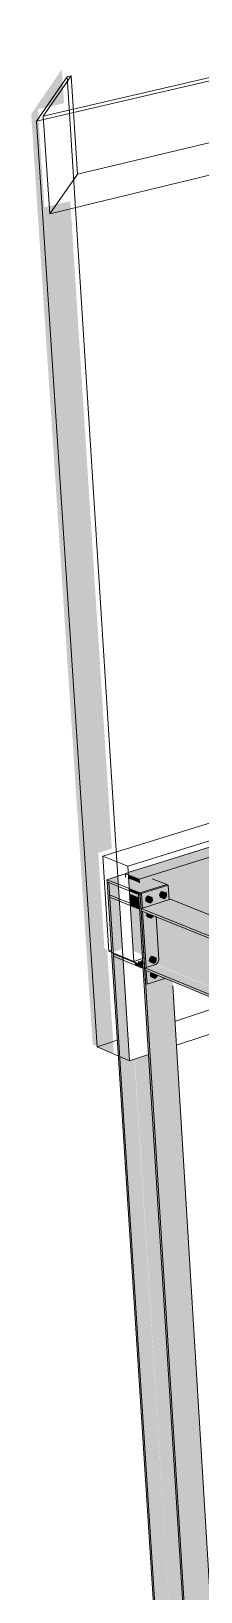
# Model space of a CAD drawing. Header units: inches. Extents: x -8026 to -8021, y -2777 to 2751.
# Drawn here: x -8025.7408 to -8025.7147, y 1923.6418 to 1923.8813 of the extents above; entities that cross this region are included whole.
import ezdxf

# ---------------------------------------------------------------- set-up
doc = ezdxf.new("R2010")
doc.units = ezdxf.units.IN
doc.header["$MEASUREMENT"] = 0
for name, color, linetype, lineweight in [('A-GENM', 5, 'Continuous', 9), ('I-WALL', 2, 'Continuous', 13), ('S-BEAM', 12, 'Continuous', 9), ('S-BEAM-2', 53, 'Continuous', 9), ('S-COLS', 52, 'Continuous', 9), ('S-COLS-1', 22, 'Continuous', 9), ('S-FSTN', 2, 'Continuous', 9)]:
    doc.layers.add(name, color=color, linetype=linetype, lineweight=lineweight)
doc.layers.add('I-WALL-1', color=2, linetype='Continuous', lineweight=13, transparency=0.4)

msp = doc.modelspace()

# ---------------------------------------------------------------- hatches: boundary and pattern name
at = {"layer": 'A-GENM'}
for points in [[(-8025.72291, 1923.7481), (-8025.72256, 1923.74847), (-8025.72282, 1923.74857), (-8025.72317, 1923.7482)], [(-8025.72288, 1923.74759), (-8025.72291, 1923.7481), (-8025.72317, 1923.7482), (-8025.72314, 1923.7477), (-8025.72291, 1923.74761)], [(-8025.7225, 1923.74746), (-8025.72214, 1923.74783), (-8025.72218, 1923.74833), (-8025.72256, 1923.74847), (-8025.72291, 1923.74804), (-8025.72288, 1923.74759), (-8025.72256, 1923.74748)], [(-8025.72074, 1923.74878), (-8025.72039, 1923.74915), (-8025.72065, 1923.74925), (-8025.721, 1923.74888)], [(-8025.72071, 1923.74828), (-8025.72074, 1923.74878), (-8025.721, 1923.74888), (-8025.72097, 1923.74838), (-8025.72074, 1923.74829)], [(-8025.72033, 1923.74814), (-8025.71998, 1923.74851), (-8025.72005, 1923.74903), (-8025.72039, 1923.74915), (-8025.72074, 1923.74878), (-8025.72071, 1923.74828), (-8025.72039, 1923.74816)], [(-8025.72277, 1923.74577), (-8025.72277, 1923.74585), (-8025.72297, 1923.74593), (-8025.72303, 1923.74588)], [(-8025.72273, 1923.74527), (-8025.72277, 1923.74577), (-8025.72303, 1923.74588), (-8025.72299, 1923.74538), (-8025.72277, 1923.74528)], [(-8025.72235, 1923.74514), (-8025.722, 1923.74554), (-8025.72271, 1923.74583), (-8025.72277, 1923.74577), (-8025.72273, 1923.74527), (-8025.72242, 1923.74516)], [(-8025.72234, 1923.73882), (-8025.72199, 1923.73919), (-8025.72224, 1923.7393), (-8025.72259, 1923.73893)], [(-8025.72231, 1923.73832), (-8025.72234, 1923.73882), (-8025.72259, 1923.73893), (-8025.72256, 1923.73843), (-8025.72234, 1923.73834)], [(-8025.72192, 1923.73819), (-8025.72157, 1923.73856), (-8025.72162, 1923.73907), (-8025.72201, 1923.73917), (-8025.72234, 1923.73882), (-8025.72231, 1923.73832), (-8025.72199, 1923.73821)], [(-8025.72219, 1923.73652), (-8025.72205, 1923.73667), (-8025.72231, 1923.73677), (-8025.72245, 1923.73662)], [(-8025.72216, 1923.73602), (-8025.72219, 1923.73652), (-8025.72245, 1923.73662), (-8025.72242, 1923.73612), (-8025.72219, 1923.73603)], [(-8025.72178, 1923.73589), (-8025.72143, 1923.73625), (-8025.72147, 1923.73643), (-8025.72205, 1923.73667), (-8025.72219, 1923.73652), (-8025.72216, 1923.73602), (-8025.72184, 1923.73591)]]:
    msp.add_hatch(color=256, dxfattribs=at).paths.add_polyline_path(points, flags=0)
at = {"layer": 'I-WALL-1'}
msp.add_hatch(color=256, dxfattribs=at).paths.add_polyline_path([(-8025.72808, 1923.72438), (-8025.72912, 1923.74035), (-8025.72953, 1923.74052), (-8025.73048, 1923.75516), (-8025.7284, 1923.75581), (-8025.73478, 1923.8552), (-8025.73875, 1923.85424), (-8025.73974, 1923.8693), (-8025.73574, 1923.87022), (-8025.73607, 1923.87542), (-8025.74078, 1923.86854), (-8025.73134, 1923.72576), (-8025.72957, 1923.72501)], flags=0)
h = msp.add_hatch(color=256, dxfattribs=at)
h.paths.add_polyline_path([(-8025.72664, 1923.73869), (-8025.72668, 1923.73919), (-8025.72797, 1923.73972), (-8025.72818, 1923.73965), (-8025.72815, 1923.73931), (-8025.72682, 1923.73876)], flags=0)
h.paths.add_polyline_path([(-8025.72722, 1923.74777), (-8025.72732, 1923.74918), (-8025.72875, 1923.74867), (-8025.72873, 1923.74838)], flags=0)
h.paths.add_polyline_path([(-8025.72736, 1923.75), (-8025.72747, 1923.75157), (-8025.72914, 1923.75105), (-8025.72912, 1923.7507), (-8025.7274, 1923.75001)], flags=0)
h = msp.add_hatch(color=256, dxfattribs=at)
h.paths.add_polyline_path([(-8025.72567, 1923.72328), (-8025.72665, 1923.73869), (-8025.72815, 1923.73931), (-8025.72818, 1923.73966), (-8025.72797, 1923.73972), (-8025.72843, 1923.73991), (-8025.72741, 1923.72401), (-8025.72598, 1923.72341)], flags=0)
h.paths.add_polyline_path([(-8025.72819, 1923.73995), (-8025.72676, 1923.74041), (-8025.72723, 1923.74777), (-8025.72873, 1923.74838), (-8025.72875, 1923.74873), (-8025.72732, 1923.74918), (-8025.72741, 1923.75001), (-8025.72912, 1923.7507), (-8025.72844, 1923.74005)], flags=0)
at = {"layer": 'S-BEAM-2'}
h = msp.add_hatch(color=256, dxfattribs=at)
h.paths.add_polyline_path([(-8025.72418, 1923.75114), (-8025.71047, 1923.75543), (-8025.71262, 1923.75628), (-8025.7259, 1923.75213), (-8025.72588, 1923.75182), (-8025.7244, 1923.75123)], flags=0)
h.paths.add_polyline_path([(-8025.70913, 1923.75586), (-8025.69828, 1923.75925), (-8025.70044, 1923.76008), (-8025.71128, 1923.75669), (-8025.71112, 1923.75663)], flags=0)
h.paths.add_polyline_path([(-8025.69696, 1923.75966), (-8025.6863, 1923.763), (-8025.68845, 1923.76381), (-8025.69912, 1923.76049), (-8025.69896, 1923.76043)], flags=0)
h = msp.add_hatch(color=256, dxfattribs=at)
h.paths.add_polyline_path([(-8025.71026, 1923.7444), (-8025.70985, 1923.74453), (-8025.70993, 1923.7459), (-8025.7094, 1923.74607), (-8025.70984, 1923.75384), (-8025.71039, 1923.75405), (-8025.71047, 1923.75543), (-8025.72418, 1923.7511), (-8025.72414, 1923.75059), (-8025.72218, 1923.7512), (-8025.71972, 1923.75022), (-8025.71959, 1923.74799), (-8025.7194, 1923.74805), (-8025.71137, 1923.74484)], flags=0)
h.paths.add_polyline_path([(-8025.69734, 1923.75127), (-8025.69767, 1923.75767), (-8025.69821, 1923.75788), (-8025.69828, 1923.75925), (-8025.70913, 1923.75586), (-8025.7004, 1923.75246)], flags=0)
h.paths.add_polyline_path([(-8025.68594, 1923.75545), (-8025.6863, 1923.763), (-8025.69696, 1923.75966), (-8025.68651, 1923.75567)], flags=0)
for points in [[(-8025.72414, 1923.75059), (-8025.72422, 1923.75116), (-8025.72588, 1923.75182), (-8025.72584, 1923.75127), (-8025.72565, 1923.75114), (-8025.72542, 1923.7511), (-8025.72418, 1923.7506)], [(-8025.61297, 1923.7019), (-8025.61278, 1923.70198), (-8025.61283, 1923.70438), (-8025.61155, 1923.70486), (-8025.71939, 1923.74805), (-8025.72389, 1923.74663), (-8025.61561, 1923.70297)], [(-8025.61296, 1923.70154), (-8025.61297, 1923.7019), (-8025.72389, 1923.74663), (-8025.72387, 1923.74629), (-8025.61386, 1923.7019)], [(-8025.61263, 1923.69433), (-8025.61283, 1923.7016), (-8025.61297, 1923.70155), (-8025.72161, 1923.74538), (-8025.7212, 1923.73873), (-8025.61283, 1923.69441)], [(-8025.61278, 1923.6921), (-8025.61259, 1923.69217), (-8025.61261, 1923.69339), (-8025.72168, 1923.73804), (-8025.72332, 1923.73751), (-8025.61455, 1923.69283)], [(-8025.61261, 1923.69339), (-8025.61263, 1923.69433), (-8025.7212, 1923.73873), (-8025.72123, 1923.73839), (-8025.72162, 1923.73806), (-8025.61274, 1923.69345)], [(-8025.61277, 1923.69174), (-8025.61278, 1923.6921), (-8025.72332, 1923.73751), (-8025.7233, 1923.73718), (-8025.61364, 1923.6921)]]:
    msp.add_hatch(color=256, dxfattribs=at).paths.add_polyline_path(points, flags=0)
at = {"layer": 'S-COLS-1'}
h = msp.add_hatch(color=256, dxfattribs=at)
h.paths.add_polyline_path([(-8025.71632, 1923.62087), (-8025.72277, 1923.72423), (-8025.72488, 1923.72354), (-8025.71845, 1923.62195), (-8025.71638, 1923.6209)], flags=0)
h.paths.add_polyline_path([(-8025.72372, 1923.73955), (-8025.72418, 1923.74654), (-8025.72558, 1923.74711), (-8025.72514, 1923.74008), (-8025.72502, 1923.74008), (-8025.72385, 1923.7396)], flags=0)
h.paths.add_polyline_path([(-8025.72427, 1923.74833), (-8025.7243, 1923.74877), (-8025.72572, 1923.74934), (-8025.72565, 1923.74888), (-8025.7243, 1923.74834)], flags=0)
for points in [[(-8025.71616, 1923.6191), (-8025.71629, 1923.62124), (-8025.71611, 1923.62131), (-8025.72405, 1923.74866), (-8025.72429, 1923.74876), (-8025.7162, 1923.61912)], [(-8025.72405, 1923.74866), (-8025.72419, 1923.74872), (-8025.72407, 1923.74867)], [(-8025.71286, 1923.62026), (-8025.71207, 1923.62057), (-8025.71904, 1923.73543), (-8025.72023, 1923.73591), (-8025.72297, 1923.73503), (-8025.7232, 1923.73512), (-8025.71611, 1923.62131), (-8025.71545, 1923.62158), (-8025.71319, 1923.62042)], [(-8025.72059, 1923.62135), (-8025.72717, 1923.72391), (-8025.72741, 1923.72401), (-8025.72082, 1923.62147)], [(-8025.72059, 1923.62135), (-8025.71908, 1923.622), (-8025.72552, 1923.72333), (-8025.72567, 1923.72328), (-8025.72717, 1923.72391), (-8025.7206, 1923.62161)], [(-8025.71893, 1923.622), (-8025.71846, 1923.622), (-8025.72492, 1923.72353), (-8025.72552, 1923.72328), (-8025.71908, 1923.622), (-8025.71902, 1923.622)]]:
    msp.add_hatch(color=256, dxfattribs=at).paths.add_polyline_path(points, flags=0)
at = {"layer": 'S-FSTN'}
for points in [[(-8025.72407, 1923.74901), (-8025.71995, 1923.75031), (-8025.72218, 1923.7512), (-8025.72418, 1923.7506), (-8025.72584, 1923.75127), (-8025.72574, 1923.74968), (-8025.72439, 1923.74914)], [(-8025.72384, 1923.74892), (-8025.71972, 1923.75022), (-8025.71995, 1923.75031), (-8025.72405, 1923.749), (-8025.72389, 1923.74894)], [(-8025.72405, 1923.74866), (-8025.72407, 1923.74901), (-8025.72574, 1923.74968), (-8025.72571, 1923.74933), (-8025.72405, 1923.74866)], [(-8025.72418, 1923.74688), (-8025.7243, 1923.74834), (-8025.72569, 1923.7489), (-8025.7256, 1923.74745), (-8025.7242, 1923.74689)], [(-8025.72297, 1923.73502), (-8025.7231, 1923.7371), (-8025.7233, 1923.73718), (-8025.72332, 1923.73751), (-8025.72313, 1923.73757), (-8025.72367, 1923.74621), (-8025.72387, 1923.74629), (-8025.72384, 1923.74664), (-8025.7237, 1923.74669), (-8025.72389, 1923.74894), (-8025.72407, 1923.74895), (-8025.72317, 1923.73511)], [(-8025.72415, 1923.74653), (-8025.72418, 1923.74688), (-8025.7256, 1923.74745), (-8025.72557, 1923.7471), (-8025.7243, 1923.74659)], [(-8025.72361, 1923.73778), (-8025.72369, 1923.73872), (-8025.72385, 1923.73872), (-8025.72385, 1923.73852), (-8025.7244, 1923.73852), (-8025.7244, 1923.73826), (-8025.72503, 1923.73852), (-8025.72495, 1923.73833), (-8025.72385, 1923.73788)], [(-8025.72359, 1923.73743), (-8025.72361, 1923.73778), (-8025.72495, 1923.73833), (-8025.72477, 1923.73792), (-8025.72377, 1923.73751)]]:
    msp.add_hatch(color=256, dxfattribs=at).paths.add_polyline_path(points, flags=0)
h = msp.add_hatch(color=256, dxfattribs=at)
h.paths.add_polyline_path([(-8025.72297, 1923.73502), (-8025.72022, 1923.73592), (-8025.72144, 1923.73641), (-8025.72147, 1923.73622), (-8025.72178, 1923.73589), (-8025.72242, 1923.73612), (-8025.72245, 1923.73662), (-8025.72231, 1923.73677), (-8025.7231, 1923.7371), (-8025.72303, 1923.73589)], flags=0)
h.paths.add_polyline_path([(-8025.72313, 1923.73757), (-8025.72155, 1923.73812), (-8025.72123, 1923.73842), (-8025.72123, 1923.73917), (-8025.72161, 1923.74538), (-8025.722, 1923.7455), (-8025.72235, 1923.74514), (-8025.72299, 1923.74538), (-8025.72303, 1923.74595), (-8025.72367, 1923.74621), (-8025.72316, 1923.73806)], flags=0)
h.paths.add_polyline_path([(-8025.72192, 1923.73819), (-8025.72256, 1923.73843), (-8025.72259, 1923.73893), (-8025.72224, 1923.7393), (-8025.72161, 1923.73906), (-8025.72162, 1923.73851), (-8025.72168, 1923.73845)], flags=0)
h.paths.add_polyline_path([(-8025.7237, 1923.74669), (-8025.71958, 1923.74799), (-8025.71972, 1923.75022), (-8025.72384, 1923.74892), (-8025.72371, 1923.74677)], flags=0)
h.paths.add_polyline_path([(-8025.7225, 1923.74746), (-8025.72314, 1923.7477), (-8025.72317, 1923.7482), (-8025.72282, 1923.74857), (-8025.72218, 1923.74833), (-8025.72218, 1923.74779)], flags=0)
h.paths.add_polyline_path([(-8025.72033, 1923.74814), (-8025.72097, 1923.74838), (-8025.721, 1923.74888), (-8025.72065, 1923.74925), (-8025.72001, 1923.74901), (-8025.72001, 1923.74848), (-8025.72005, 1923.74844)], flags=0)

# ---------------------------------------------------------------- linework, layer by layer
at = {"layer": 'A-GENM'}
for p, q in [((-8025.7229, 1923.74778), (-8025.72329, 1923.74793)), ((-8025.72317, 1923.7482), (-8025.72282, 1923.74857)), ((-8025.72314, 1923.7477), (-8025.72317, 1923.7482)), ((-8025.72291, 1923.7481), (-8025.72317, 1923.7482)), ((-8025.72288, 1923.74759), (-8025.72314, 1923.7477)), ((-8025.72306, 1923.74851), (-8025.72267, 1923.74835)), ((-8025.72256, 1923.74847), (-8025.72291, 1923.7481)), ((-8025.72291, 1923.7481), (-8025.72288, 1923.74759)), ((-8025.72288, 1923.74759), (-8025.7225, 1923.74746)), ((-8025.72256, 1923.74847), (-8025.72282, 1923.74857)), ((-8025.72218, 1923.74833), (-8025.72256, 1923.74847)), ((-8025.7225, 1923.74746), (-8025.72214, 1923.74783)), ((-8025.72244, 1923.74843), (-8025.72218, 1923.74833)), ((-8025.72214, 1923.74783), (-8025.72218, 1923.74833)), ((-8025.72073, 1923.74846), (-8025.72112, 1923.74862)), ((-8025.721, 1923.74888), (-8025.72065, 1923.74925)), ((-8025.72097, 1923.74838), (-8025.721, 1923.74888)), ((-8025.72074, 1923.74878), (-8025.721, 1923.74888)), ((-8025.72071, 1923.74828), (-8025.72097, 1923.74838)), ((-8025.7209, 1923.74919), (-8025.72051, 1923.74904)), ((-8025.72039, 1923.74915), (-8025.72074, 1923.74878)), ((-8025.72074, 1923.74878), (-8025.72071, 1923.74828)), ((-8025.72071, 1923.74828), (-8025.72033, 1923.74814)), ((-8025.72039, 1923.74915), (-8025.72065, 1923.74925)), ((-8025.72001, 1923.74901), (-8025.72039, 1923.74915)), ((-8025.72033, 1923.74814), (-8025.71998, 1923.74851)), ((-8025.72027, 1923.74912), (-8025.72005, 1923.74903)), ((-8025.71998, 1923.74851), (-8025.72001, 1923.74901)), ((-8025.72276, 1923.74545), (-8025.72315, 1923.74561)), ((-8025.72299, 1923.74538), (-8025.72303, 1923.74588)), ((-8025.72277, 1923.74577), (-8025.72303, 1923.74588)), ((-8025.72273, 1923.74527), (-8025.72299, 1923.74538)), ((-8025.72277, 1923.74577), (-8025.72273, 1923.74527)), ((-8025.72273, 1923.74527), (-8025.72235, 1923.74514)), ((-8025.72235, 1923.74514), (-8025.722, 1923.7455)), ((-8025.72233, 1923.73851), (-8025.72271, 1923.73867)), ((-8025.72259, 1923.73893), (-8025.72224, 1923.7393)), ((-8025.72256, 1923.73843), (-8025.72259, 1923.73893)), ((-8025.72234, 1923.73882), (-8025.72259, 1923.73893)), ((-8025.72231, 1923.73832), (-8025.72256, 1923.73843)), ((-8025.72248, 1923.73924), (-8025.7221, 1923.73908)), ((-8025.72199, 1923.73919), (-8025.72234, 1923.73882)), ((-8025.72234, 1923.73882), (-8025.72231, 1923.73832)), ((-8025.72231, 1923.73832), (-8025.72192, 1923.73819)), ((-8025.72224, 1923.7393), (-8025.72186, 1923.73917)), ((-8025.72199, 1923.73919), (-8025.72224, 1923.7393)), ((-8025.7216, 1923.73906), (-8025.72199, 1923.73919)), ((-8025.72192, 1923.73819), (-8025.72157, 1923.73856)), ((-8025.72186, 1923.73917), (-8025.7216, 1923.73906)), ((-8025.72157, 1923.73856), (-8025.7216, 1923.73906)), ((-8025.72219, 1923.73621), (-8025.72257, 1923.73636)), ((-8025.72245, 1923.73662), (-8025.72231, 1923.73677)), ((-8025.72242, 1923.73612), (-8025.72245, 1923.73662)), ((-8025.72219, 1923.73652), (-8025.72245, 1923.73662)), ((-8025.72216, 1923.73602), (-8025.72242, 1923.73612)), ((-8025.72205, 1923.73667), (-8025.72219, 1923.73652)), ((-8025.72219, 1923.73652), (-8025.72216, 1923.73602)), ((-8025.72216, 1923.73602), (-8025.72178, 1923.73589)), ((-8025.72178, 1923.73589), (-8025.72143, 1923.73625)), ((-8025.72143, 1923.73625), (-8025.72144, 1923.73641))]:
    msp.add_line(p, q, dxfattribs=at)
at = {"layer": 'I-WALL'}
for p, q in [((-8025.73996, 1923.86745), (-8025.683, 1923.88071)), ((-8025.73892, 1923.86821), (-8025.68275, 1923.88127)), ((-8025.73526, 1923.87428), (-8025.73996, 1923.86745)), ((-8025.73522, 1923.87358), (-8025.73892, 1923.86821)), ((-8025.73464, 1923.87442), (-8025.73526, 1923.87428)), ((-8025.73526, 1923.87428), (-8025.72566, 1923.72327)), ((-8025.73464, 1923.87442), (-8025.7352, 1923.87361)), ((-8025.73368, 1923.85931), (-8025.73464, 1923.87442)), ((-8025.73066, 1923.72539), (-8025.73996, 1923.86745)), ((-8025.73892, 1923.86821), (-8025.73794, 1923.85324)), ((-8025.70236, 1923.8668), (-8025.73368, 1923.85931)), ((-8025.69768, 1923.863), (-8025.73794, 1923.85324)), ((-8025.73794, 1923.85324), (-8025.73368, 1923.85931)), ((-8025.72978, 1923.75466), (-8025.60388, 1923.79362)), ((-8025.72595, 1923.75313), (-8025.59999, 1923.79234)), ((-8025.72595, 1923.75313), (-8025.72978, 1923.75466)), ((-8025.72978, 1923.75466), (-8025.72884, 1923.74008)), ((-8025.72503, 1923.73852), (-8025.72595, 1923.75313)), ((-8025.72841, 1923.74022), (-8025.72884, 1923.74008)), ((-8025.72884, 1923.74008), (-8025.72668, 1923.73919)), ((-8025.7266, 1923.73916), (-8025.72503, 1923.73852)), ((-8025.72368, 1923.73895), (-8025.72503, 1923.73852)), ((-8025.71045, 1923.73203), (-8025.71859, 1923.72936)), ((-8025.71844, 1923.72566), (-8025.70543, 1923.72997)), ((-8025.72756, 1923.72641), (-8025.73066, 1923.72539)), ((-8025.72566, 1923.72327), (-8025.73066, 1923.72539)), ((-8025.72566, 1923.72327), (-8025.72276, 1923.72423))]:
    msp.add_line(p, q, dxfattribs=at)
at = {"layer": 'S-BEAM'}
for p, q in [((-8025.68845, 1923.76381), (-8025.72589, 1923.75214)), ((-8025.72418, 1923.75114), (-8025.6863, 1923.763)), ((-8025.72594, 1923.75212), (-8025.72632, 1923.752)), ((-8025.72632, 1923.752), (-8025.72629, 1923.75144)), ((-8025.72588, 1923.75182), (-8025.72632, 1923.752)), ((-8025.72418, 1923.75114), (-8025.72588, 1923.75182)), ((-8025.72414, 1923.75059), (-8025.72418, 1923.75114)), ((-8025.7237, 1923.74669), (-8025.71939, 1923.74805)), ((-8025.71939, 1923.74805), (-8025.61183, 1923.70498)), ((-8025.72389, 1923.74663), (-8025.7237, 1923.74669)), ((-8025.72387, 1923.74629), (-8025.72389, 1923.74663)), ((-8025.72389, 1923.74663), (-8025.61297, 1923.7019)), ((-8025.72387, 1923.74629), (-8025.61296, 1923.70154)), ((-8025.7212, 1923.73873), (-8025.72161, 1923.74538)), ((-8025.72313, 1923.73757), (-8025.72162, 1923.73806)), ((-8025.72332, 1923.73751), (-8025.72313, 1923.73757)), ((-8025.7233, 1923.73718), (-8025.72332, 1923.73751)), ((-8025.72332, 1923.73751), (-8025.61278, 1923.6921)), ((-8025.7233, 1923.73718), (-8025.61277, 1923.69174))]:
    msp.add_line(p, q, dxfattribs=at)
msp.add_polyline3d([(-8025.72162, 1923.73806, 0), (-8025.72131, 1923.73832, 0), (-8025.7212, 1923.73873, 0)], dxfattribs=at)
at = {"layer": 'S-COLS'}
for p, q in [((-8025.7284, 1923.73953), (-8025.72912, 1923.7507)), ((-8025.72888, 1923.7506), (-8025.72912, 1923.7507)), ((-8025.72816, 1923.73943), (-8025.72888, 1923.7506)), ((-8025.72417, 1923.74678), (-8025.72429, 1923.74876)), ((-8025.72405, 1923.74866), (-8025.72429, 1923.74876)), ((-8025.7161, 1923.6212), (-8025.72405, 1923.74866)), ((-8025.72358, 1923.73724), (-8025.72417, 1923.74678)), ((-8025.72839, 1923.73939), (-8025.7284, 1923.73953)), ((-8025.72734, 1923.7229), (-8025.72839, 1923.73939)), ((-8025.72815, 1923.73929), (-8025.72816, 1923.73943)), ((-8025.72709, 1923.72279), (-8025.72815, 1923.73929)), ((-8025.7162, 1923.61912), (-8025.72358, 1923.73724)), ((-8025.719, 1923.73475), (-8025.71207, 1923.62057)), ((-8025.72082, 1923.62147), (-8025.72734, 1923.7229)), ((-8025.72059, 1923.62135), (-8025.72709, 1923.72279))]:
    msp.add_line(p, q, dxfattribs=at)
at = {"layer": 'S-FSTN'}
for p, q in [((-8025.72747, 1923.75157), (-8025.72914, 1923.75105)), ((-8025.72914, 1923.75105), (-8025.72739, 1923.75035)), ((-8025.72912, 1923.7507), (-8025.72914, 1923.75105)), ((-8025.72888, 1923.7506), (-8025.72912, 1923.7507)), ((-8025.72737, 1923.75), (-8025.72888, 1923.7506)), ((-8025.72632, 1923.75193), (-8025.72747, 1923.75157)), ((-8025.72739, 1923.75035), (-8025.72574, 1923.74968)), ((-8025.72572, 1923.74934), (-8025.72737, 1923.75)), ((-8025.72407, 1923.74901), (-8025.71995, 1923.75031)), ((-8025.72407, 1923.74901), (-8025.71995, 1923.75031)), ((-8025.71972, 1923.75022), (-8025.72384, 1923.74892)), ((-8025.71995, 1923.75031), (-8025.72219, 1923.7512)), ((-8025.71972, 1923.75022), (-8025.71995, 1923.75031)), ((-8025.71958, 1923.74798), (-8025.71972, 1923.75022)), ((-8025.72876, 1923.74873), (-8025.72725, 1923.74812)), ((-8025.72723, 1923.74777), (-8025.72874, 1923.74838)), ((-8025.72725, 1923.74812), (-8025.7256, 1923.74745)), ((-8025.72558, 1923.7471), (-8025.72723, 1923.74777)), ((-8025.72574, 1923.74968), (-8025.72407, 1923.74901)), ((-8025.72405, 1923.74866), (-8025.72572, 1923.74934)), ((-8025.72407, 1923.74901), (-8025.72405, 1923.74866)), ((-8025.72405, 1923.74866), (-8025.72407, 1923.74901)), ((-8025.72407, 1923.74901), (-8025.72384, 1923.74892)), ((-8025.7232, 1923.73512), (-8025.72405, 1923.74866)), ((-8025.72384, 1923.74892), (-8025.7237, 1923.74668)), ((-8025.7256, 1923.74745), (-8025.72418, 1923.74688)), ((-8025.72415, 1923.74653), (-8025.72558, 1923.7471)), ((-8025.72418, 1923.74688), (-8025.72415, 1923.74653)), ((-8025.72367, 1923.7462), (-8025.72313, 1923.73756)), ((-8025.72818, 1923.73966), (-8025.72667, 1923.73904)), ((-8025.72665, 1923.73869), (-8025.72815, 1923.73931)), ((-8025.72667, 1923.73904), (-8025.72483, 1923.73828)), ((-8025.72481, 1923.73794), (-8025.72665, 1923.73869)), ((-8025.72483, 1923.73828), (-8025.72361, 1923.73778)), ((-8025.72359, 1923.73743), (-8025.72481, 1923.73794)), ((-8025.72361, 1923.73778), (-8025.72359, 1923.73743)), ((-8025.7231, 1923.73709), (-8025.72297, 1923.73502)), ((-8025.72297, 1923.73502), (-8025.72023, 1923.73591)), ((-8025.72297, 1923.73502), (-8025.7232, 1923.73512))]:
    msp.add_line(p, q, dxfattribs=at)

doc.saveas('drawing.dxf')
